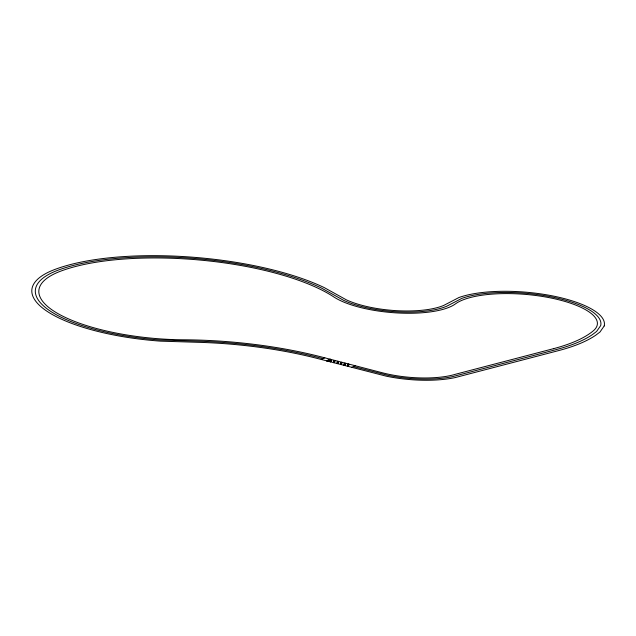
<?xml version="1.0" encoding="UTF-8"?>
<svg xmlns="http://www.w3.org/2000/svg" width="636" height="636" viewBox="0 0 636 636"><rect width="100%" height="100%" fill="white"/><g stroke="black" fill="none" stroke-linecap="round" stroke-linejoin="round"><path stroke-width="0.95" d="M321.315 359.491L324.781 357.822M326.618 360.874L330.092 359.205M326.999 360.97L330.466 359.3M327.381 361.073L331.507 359.698M330.458 359.809L330.974 359.563M330.903 359.992L329.44 359.515M330.346 360.429L331.483 360.27L330.108 360.429L330.792 360.604M330.132 361.653L330.648 361.407M330.577 361.836L329.893 361.661L331.181 361.542M333.948 360.715L334.464 360.469M334.393 360.898L333.709 360.723L334.997 360.604M333.836 361.335L334.973 361.176L333.598 361.335L334.282 361.51M334.139 362.313L333.383 362.56L334.067 362.743M334.671 362.448L334.075 362.226M337.955 361.375L337.199 361.63L337.875 361.805M338.487 361.51L337.891 361.288M337.326 362.242L338.463 362.083L337.088 362.242L337.772 362.417M337.112 363.466L337.629 363.22M337.549 363.649L336.873 363.466L338.161 363.355M340.92 362.528L341.445 362.281M341.365 362.711L340.681 362.528L341.977 362.417M340.817 363.14L341.953 362.989L340.578 363.148L341.262 363.323M341.119 364.126L340.355 364.372L341.039 364.555M341.651 364.261L341.055 364.038M344.41 363.434L344.935 363.188M344.855 363.617L344.171 363.434L345.467 363.323M344.744 364.229L344.068 364.054L345.443 363.895L344.76 363.72M344.084 365.279L344.609 365.032M344.529 365.462L343.845 365.279L345.133 365.167M347.9 364.341L348.425 364.094M348.345 364.523L347.661 364.341L348.949 364.229M347.789 364.953L348.933 364.802L347.55 364.961L348.234 365.136M347.574 366.185L348.099 365.931M348.019 366.368L347.336 366.185L348.623 366.074M351.644 367.37L355.119 365.7M329.869 359.308L330.633 359.507M329.655 359.412L330.418 359.61M329.225 359.618L329.981 359.817M329.003 359.722L329.766 359.92M328.788 359.825L329.543 360.024M328.574 359.936L329.329 360.127M323.048 358.656L320.059 357.885A189.79 60.221 4.9 0 0 196.286 341.127L160.55 340.022A123.13 39.066 4.9 0 1 49.926 310.853A123.13 39.066 4.9 0 1 57.113 270.554A165.32 52.454 4.9 0 1 321.49 288.076L343.71 300.375A64.029 20.312 4.9 0 0 446.782 306.21L461.823 298.387A77.298 24.526 4.9 0 1 550.76 296.758A77.298 24.526 4.9 0 1 600.686 325.592L596.624 331.435L592.521 334.528A188.129 59.697 4.9 0 1 555.92 349.673L452.784 376.576A61.605 19.549 4.9 0 1 387.65 375.256L353.385 366.535M328.351 360.04L329.114 360.23M334.186 361.614L334.87 361.789L333.725 361.948M328.136 360.143L328.899 360.342M327.922 360.246L328.677 360.445M327.707 360.35L328.462 360.548M327.484 360.453L328.248 360.652M327.27 360.556L328.033 360.755M327.055 360.66L327.81 360.858M326.84 360.771L327.596 360.962M604.2 325.958L599.987 332.016L595.749 335.204A191.547 60.778 4.9 0 1 558.495 350.627L455.153 377.577A65.118 20.662 4.9 0 1 386.306 376.186L318.374 358.728A186.332 59.124 4.9 0 0 196.834 342.271L160.622 341.15A126.644 40.187 4.9 0 1 46.833 311.155A126.644 40.187 4.9 0 1 54.211 269.704A168.85 53.575 4.9 0 1 324.241 287.591L346.413 299.866A60.507 19.199 4.9 0 0 443.817 305.383L458.977 297.505A80.828 25.647 4.9 0 1 551.984 295.796A80.828 25.647 4.9 0 1 604.2 325.958M330.696 360.707L330.005 361.041L331.38 360.89L330.696 360.707M337.676 362.52L336.977 362.854L338.352 362.695L337.676 362.52M341.158 363.426L340.467 363.76L341.842 363.601L341.158 363.426M344.648 364.333L343.957 364.666L345.332 364.507L344.648 364.333M348.138 365.239L347.447 365.573L348.822 365.414L348.138 365.239M553.344 348.719L455.463 374.27A58.099 18.436 4.9 0 1 382.419 372.791L321.744 357.035A193.257 61.318 4.9 0 0 184.074 339.799A119.608 37.953 4.9 0 1 59.156 314.287A119.608 37.953 4.9 0 1 60.015 271.413A161.798 51.341 4.9 0 1 333.876 296.98A67.543 21.433 4.9 0 0 397.158 312.944A67.543 21.433 4.9 0 0 455.487 303.865A73.76 23.405 4.9 0 1 549.528 297.72A73.76 23.405 4.9 0 1 593.261 330.863A184.71 58.607 4.9 0 1 553.344 348.719"/></g></svg>
